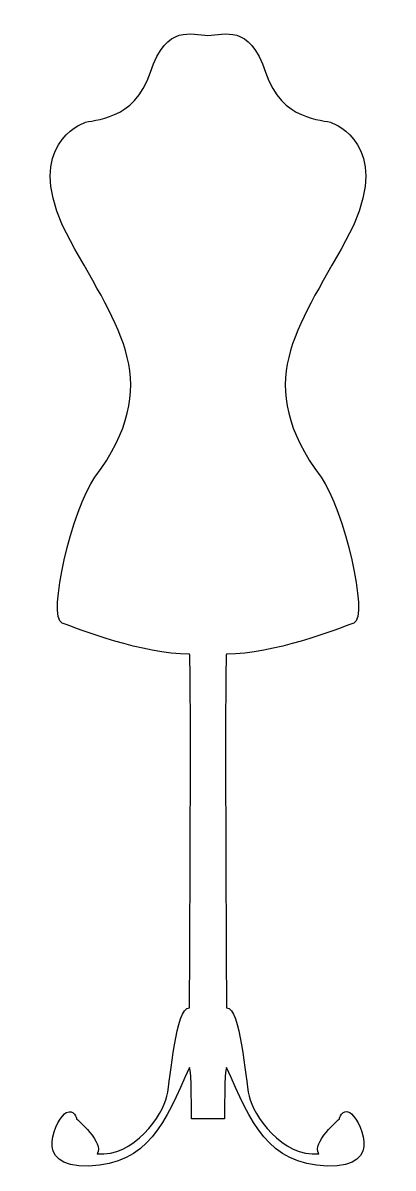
# Model space of a CAD drawing. Header units: centimetres. Extents: x -3.6 to 3.6, y -11 to 11.1.
import ezdxf

# ---------------------------------------------------------------- set-up
doc = ezdxf.new("R2010")
doc.units = ezdxf.units.CM
doc.header["$MEASUREMENT"] = 0
doc.layers.add('Camada 1', color=7, linetype='Continuous')

msp = doc.modelspace()

# ---------------------------------------------------------------- linework, layer by layer
at = {"layer": 'Camada 1'}
msp.add_open_spline([(0.03971, -10.01731), (0.03971, -10.01731), (0.31763, -10.01731), (0.31763, -10.01731), (0.31763, -10.01731), (0.31763, -10.01731), (0.31763, -9.06441), (0.35734, -9.0247), (0.35734, -9.0247), (0.8338, -10.09671), (1.15143, -10.89078), (2.30285, -10.93049), (2.30285, -10.93049), (3.45426, -10.9702), (2.8984, -9.97759), (2.7396, -9.89817), (2.7396, -9.89817), (2.58077, -9.81877), (2.54106, -10.01729), (2.54106, -10.01729), (2.54106, -10.01729), (2.54106, -10.01729), (1.9852, -10.49375), (2.14403, -10.69227), (2.14403, -10.69227), (1.42934, -10.77167), (0.87347, -9.93789), (0.7941, -9.58054), (0.7941, -9.58054), (0.71473, -9.22319), (0.63527, -7.87326), (0.35735, -7.87326), (0.35735, -7.87326), (0.35735, -7.87326), (0.31764, -1.04415), (0.35735, -1.04415), (0.35735, -1.04415), (1.27056, -1.04415), (2.46484, -0.57293), (2.81835, -0.44569), (2.81835, -0.44569), (3.11722, -0.33811), (2.62044, 1.77435), (2.18377, 2.3704), (2.18377, 2.3704), (0.84609, 4.19634), (1.7013, 5.19623), (2.66021, 6.93639), (2.66021, 6.93639), (3.57718, 8.60049), (2.60684, 9.13259), (2.40833, 9.21202), (2.40833, 9.21202), (2.20981, 9.29142), (1.42937, 9.23925), (1.11174, 10.19214), (1.11174, 10.19214), (0.79411, 11.14503), (0.31763, 10.90467), (0, 10.90467), (0, 10.90467), (-0.31763, 10.90467), (-0.79409, 11.14502), (-1.1117, 10.19212), (-1.1117, 10.19212), (-1.42931, 9.23922), (-2.20977, 9.2914), (-2.40829, 9.212), (-2.40829, 9.212), (-2.60681, 9.1326), (-3.57714, 8.60047), (-2.66017, 6.93637), (-2.66017, 6.93637), (-1.70127, 5.19621), (-0.84605, 4.19632), (-2.18371, 2.37038), (-2.18371, 2.37038), (-2.62038, 1.77432), (-3.11722, -0.33811), (-2.81834, -0.44572), (-2.81834, -0.44572), (-2.46486, -0.57298), (-1.27053, -1.04418), (-0.35732, -1.04418), (-0.35732, -1.04418), (-0.31761, -1.04418), (-0.35732, -7.87329), (-0.35732, -7.87329), (-0.35732, -7.87329), (-0.63524, -7.87329), (-0.71464, -9.22322), (-0.79407, -9.58057), (-0.79407, -9.58057), (-0.87347, -9.93792), (-1.42933, -10.7717), (-2.144, -10.6923), (-2.144, -10.6923), (-1.9852, -10.49378), (-2.54103, -10.01732), (-2.54103, -10.01732), (-2.54103, -10.01732), (-2.54103, -10.01732), (-2.58072, -9.8188), (-2.73955, -9.8982), (-2.73955, -9.8982), (-2.89835, -9.97763), (-3.45422, -10.97024), (-2.3028, -10.93052), (-2.3028, -10.93052), (-1.15136, -10.89081), (-0.83375, -10.09671), (-0.35729, -9.02473), (-0.35729, -9.02473), (-0.31758, -9.06444), (-0.31758, -10.01734), (-0.31758, -10.01734), (-0.31758, -10.01734), (-0.31758, -10.01734), (-0.03966, -10.01734), (-0.03966, -10.01734), (-0.03966, -10.01734), (-0.03966, -10.01734), (0.03971, -10.01734), (0.03971, -10.01734), (0.03971, -10.01734), (0.03971, -10.01734), (0.03971, -10.01731), (0.03971, -10.01731)], degree=3, knots=[0, 0, 0, 0, 0.03030303, 0.03030303, 0.03030303, 0.03030303, 0.06060606, 0.06060606, 0.06060606, 0.06060606, 0.09090909, 0.09090909, 0.09090909, 0.09090909, 0.12121212, 0.12121212, 0.12121212, 0.12121212, 0.15151515, 0.15151515, 0.15151515, 0.15151515, 0.18181818, 0.18181818, 0.18181818, 0.18181818, 0.21212121, 0.21212121, 0.21212121, 0.21212121, 0.24242424, 0.24242424, 0.24242424, 0.24242424, 0.27272727, 0.27272727, 0.27272727, 0.27272727, 0.3030303, 0.3030303, 0.3030303, 0.3030303, 0.33333333, 0.33333333, 0.33333333, 0.33333333, 0.36363636, 0.36363636, 0.36363636, 0.36363636, 0.39393939, 0.39393939, 0.39393939, 0.39393939, 0.42424242, 0.42424242, 0.42424242, 0.42424242, 0.45454545, 0.45454545, 0.45454545, 0.45454545, 0.48484848, 0.48484848, 0.48484848, 0.48484848, 0.51515152, 0.51515152, 0.51515152, 0.51515152, 0.54545455, 0.54545455, 0.54545455, 0.54545455, 0.57575758, 0.57575758, 0.57575758, 0.57575758, 0.60606061, 0.60606061, 0.60606061, 0.60606061, 0.63636364, 0.63636364, 0.63636364, 0.63636364, 0.66666667, 0.66666667, 0.66666667, 0.66666667, 0.6969697, 0.6969697, 0.6969697, 0.6969697, 0.72727273, 0.72727273, 0.72727273, 0.72727273, 0.75757576, 0.75757576, 0.75757576, 0.75757576, 0.78787879, 0.78787879, 0.78787879, 0.78787879, 0.81818182, 0.81818182, 0.81818182, 0.81818182, 0.84848485, 0.84848485, 0.84848485, 0.84848485, 0.87878788, 0.87878788, 0.87878788, 0.87878788, 0.90909091, 0.90909091, 0.90909091, 0.90909091, 0.93939394, 0.93939394, 0.93939394, 0.93939394, 1, 1, 1, 1], dxfattribs=at)

doc.saveas('drawing.dxf')
